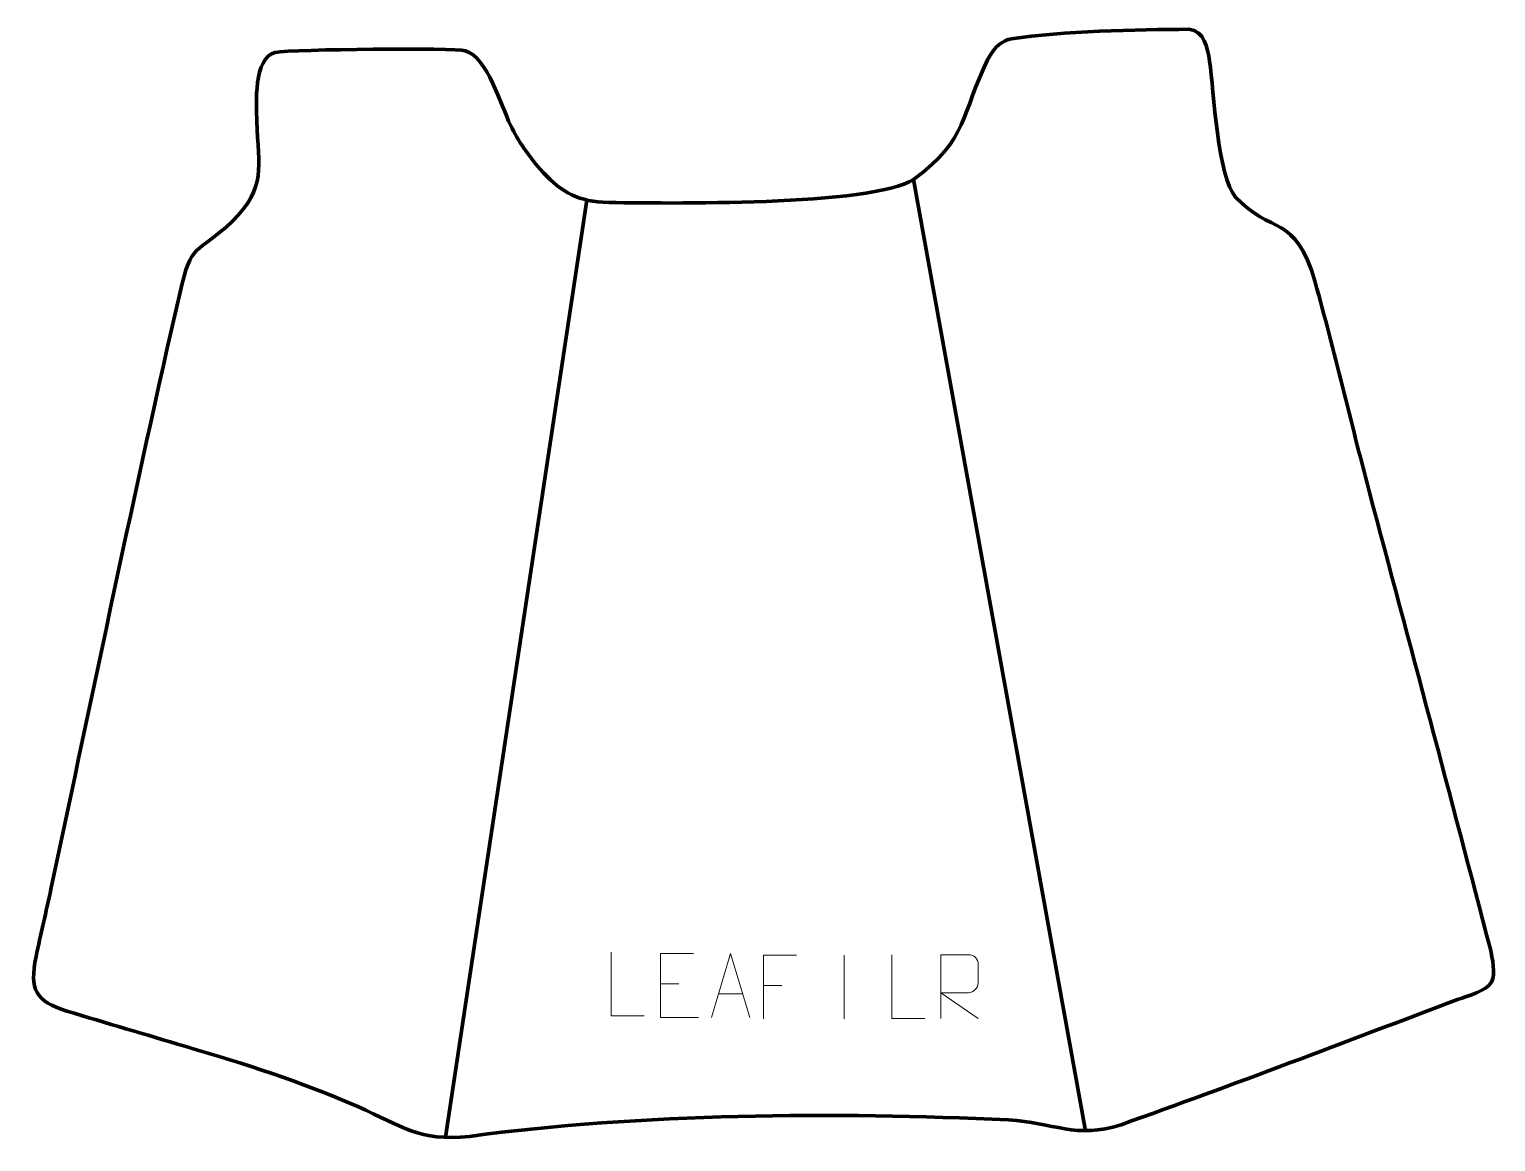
# Model space of a CAD drawing. Header units: millimetres. Extents: x 1044 to 1617, y 263 to 698.
import ezdxf

# ---------------------------------------------------------------- set-up
doc = ezdxf.new("R2010")
doc.units = ezdxf.units.MM
doc.header["$MEASUREMENT"] = 0
doc.layers.add('layer 2', color=7, linetype='Continuous')
doc.layers.add('layer 3', color=7, linetype='Continuous')

msp = doc.modelspace()

# ---------------------------------------------------------------- linework, layer by layer
at = {"layer": 'layer 2', "color": 140, "lineweight": 158}
for points in [[(1389.2918, 639.3977), (1389.2918, 639.3977), (1456.6284, 267.6193), (1456.6284, 267.6193)], [(1261.6546, 631.3354), (1261.6546, 631.3354), (1206.3488, 265.0164), (1206.3488, 265.0164)]]:
    msp.add_open_spline(points, degree=3, dxfattribs=at)
at = {"layer": 'layer 3', "color": 242, "lineweight": 158}
msp.add_open_spline([(1102.6294, 595.2758), (1107.1729, 615.0384), (1108.5538, 609.7182), (1123.0414, 622.8921), (1123.0414, 622.8921), (1136.5363, 636.5885), (1133.2071, 644.0079), (1132.6584, 662.0005), (1132.6584, 662.0005), (1132.4371, 668.6809), (1131.2863, 687.0096), (1139.8464, 689.02), (1139.8464, 689.02), (1147.0272, 690.3117), (1210.0418, 690.8412), (1214.1044, 689.6994), (1214.1044, 689.6994), (1222.7465, 687.2708), (1228.1601, 668.2085), (1231.7914, 660.6011), (1231.7914, 660.6011), (1235.1106, 653.9917), (1238.6014, 649.0814), (1243.3777, 643.4641), (1243.3777, 643.4641), (1250.3019, 635.4576), (1257.2087, 631.0669), (1267.9455, 630.4488), (1267.9455, 630.4488), (1292.1856, 629.9713), (1373.4257, 628.9503), (1389.2918, 639.3977), (1389.2918, 639.3977), (1410.9679, 655.0856), (1407.8215, 665.0325), (1418.3354, 686.139), (1418.3354, 686.139), (1421.4113, 691.845), (1424.06, 693.7137), (1427.6816, 694.3243), (1427.6816, 694.3243), (1447.3021, 697.2952), (1476.6459, 698.0484), (1496.9402, 698.055), (1496.9402, 698.055), (1503.1458, 697.39), (1504.1309, 690.9536), (1505.1117, 685.6339), (1505.1117, 685.6339), (1506.7237, 673.8133), (1508.2322, 640.4867), (1515.265, 632.4384), (1515.265, 632.4384), (1529.0296, 617.647), (1538.5785, 626.3898), (1546.349, 599.224), (1546.349, 599.224), (1553.8603, 572.2957), (1560.27, 544.7), (1567.4703, 517.5733), (1567.4703, 517.5733), (1583.2938, 457.9467), (1599.3685, 398.2087), (1614.8321, 338.5038), (1614.8321, 338.5038), (1615.6209, 335.4582), (1616.9189, 328.469), (1615.4125, 325.8859), (1615.4125, 325.8859), (1613.1565, 322.0173), (1606.1728, 320.4342), (1601.9738, 318.8541), (1601.9738, 318.8541), (1558.2694, 302.3992), (1514.4872, 285.544), (1470.4861, 269.9378), (1470.4861, 269.9378), (1453.0442, 264.169), (1443.9155, 270.8606), (1426.4649, 271.8396), (1426.4649, 271.8396), (1359.1244, 274.9511), (1282.4403, 274.4526), (1215.8283, 265.3767), (1215.8283, 265.3767), (1195.9128, 263.3207), (1189.5111, 269.4244), (1172.1177, 277.027), (1172.1177, 277.027), (1148.5091, 287.3031), (1129.0995, 293.3522), (1104.5721, 300.6209), (1104.5721, 300.6209), (1089.2268, 305.1686), (1073.7057, 309.6955), (1058.4126, 314.3687), (1058.4126, 314.3687), (1046.0267, 318.1536), (1043.7223, 322.6902), (1046.3575, 335.6251), (1046.3575, 335.6251), (1048.1204, 344.2784), (1050.3173, 353.2821), (1052.1773, 362.0135), (1052.1773, 362.0135), (1068.7529, 439.8246), (1084.8161, 517.7332), (1102.6294, 595.2758)], degree=3, knots=[0, 0, 0, 0, 0.03571429, 0.03571429, 0.03571429, 0.03571429, 0.07142857, 0.07142857, 0.07142857, 0.07142857, 0.10714286, 0.10714286, 0.10714286, 0.10714286, 0.14285714, 0.14285714, 0.14285714, 0.14285714, 0.17857143, 0.17857143, 0.17857143, 0.17857143, 0.21428571, 0.21428571, 0.21428571, 0.21428571, 0.25, 0.25, 0.25, 0.25, 0.28571429, 0.28571429, 0.28571429, 0.28571429, 0.32142857, 0.32142857, 0.32142857, 0.32142857, 0.35714286, 0.35714286, 0.35714286, 0.35714286, 0.39285714, 0.39285714, 0.39285714, 0.39285714, 0.42857143, 0.42857143, 0.42857143, 0.42857143, 0.46428571, 0.46428571, 0.46428571, 0.46428571, 0.5, 0.5, 0.5, 0.5, 0.53571429, 0.53571429, 0.53571429, 0.53571429, 0.57142857, 0.57142857, 0.57142857, 0.57142857, 0.60714286, 0.60714286, 0.60714286, 0.60714286, 0.64285714, 0.64285714, 0.64285714, 0.64285714, 0.67857143, 0.67857143, 0.67857143, 0.67857143, 0.71428571, 0.71428571, 0.71428571, 0.71428571, 0.75, 0.75, 0.75, 0.75, 0.78571429, 0.78571429, 0.78571429, 0.78571429, 0.82142857, 0.82142857, 0.82142857, 0.82142857, 0.85714286, 0.85714286, 0.85714286, 0.85714286, 0.89285714, 0.89285714, 0.89285714, 0.89285714, 0.92857143, 0.92857143, 0.92857143, 0.92857143, 1, 1, 1, 1], dxfattribs=at)
at = {"layer": 'layer 3', "color": 250, "lineweight": 9}
for points, knots in [([(1284.1209, 312.4896), (1284.1209, 312.4896), (1271.1718, 312.4896), (1271.1718, 312.4896), (1271.1718, 312.4896), (1271.1718, 312.4896), (1271.1718, 337.4432), (1271.1718, 337.4432)], [0, 0, 0, 0, 0.33333333, 0.33333333, 0.33333333, 0.33333333, 1, 1, 1, 1]), ([(1303.3521, 336.8461), (1303.3521, 336.8461), (1290.4782, 336.8461), (1290.4782, 336.8461), (1290.4782, 336.8461), (1290.4782, 336.8461), (1290.4782, 311.8925), (1290.4782, 311.8925), (1290.4782, 311.8925), (1290.4782, 311.8925), (1305.344, 311.8925), (1305.344, 311.8925)], [0, 0, 0, 0, 0.25, 0.25, 0.25, 0.25, 0.5, 0.5, 0.5, 0.5, 1, 1, 1, 1]), ([(1310.4406, 311.8926), (1310.4406, 311.8926), (1317.8116, 336.8461), (1317.8116, 336.8461), (1317.8116, 336.8461), (1317.8116, 336.8461), (1325.3815, 311.8926), (1325.3815, 311.8926)], [0, 0, 0, 0, 0.33333333, 0.33333333, 0.33333333, 0.33333333, 1, 1, 1, 1]), ([(1343.6169, 336.249), (1343.6169, 336.249), (1330.7429, 336.249), (1330.7429, 336.249), (1330.7429, 336.249), (1330.7429, 336.249), (1330.7429, 311.2954), (1330.7429, 311.2954)], [0, 0, 0, 0, 0.33333333, 0.33333333, 0.33333333, 0.33333333, 1, 1, 1, 1]), ([(1393.7751, 311.4312), (1393.7751, 311.4312), (1380.826, 311.4312), (1380.826, 311.4312), (1380.826, 311.4312), (1380.826, 311.4312), (1380.826, 336.3848), (1380.826, 336.3848)], [0, 0, 0, 0, 0.33333333, 0.33333333, 0.33333333, 0.33333333, 1, 1, 1, 1]), ([(1399.9685, 311.4313), (1399.9685, 311.4313), (1399.9685, 336.3848), (1399.9685, 336.3848), (1399.9685, 336.3848), (1403.5633, 336.3848), (1407.1588, 336.3848), (1410.754, 336.3848), (1410.754, 336.3848), (1413.0793, 336.3471), (1414.6366, 334.8571), (1414.6325, 332.4907), (1414.6325, 332.4907), (1414.6321, 330.4552), (1414.6321, 327.3958), (1414.6325, 325.3598), (1414.6325, 325.3598), (1414.626, 323.4843), (1412.8137, 321.5425), (1410.8042, 321.5234), (1410.8042, 321.5234), (1410.8042, 321.5234), (1399.9685, 321.5234), (1399.9685, 321.5234), (1399.9685, 321.5234), (1399.9685, 321.5234), (1414.6232, 311.4313), (1414.6232, 311.4313)], [0, 0, 0, 0, 0.125, 0.125, 0.125, 0.125, 0.25, 0.25, 0.25, 0.25, 0.375, 0.375, 0.375, 0.375, 0.5, 0.5, 0.5, 0.5, 0.625, 0.625, 0.625, 0.625, 0.75, 0.75, 0.75, 0.75, 1, 1, 1, 1])]:
    msp.add_open_spline(points, degree=3, knots=knots, dxfattribs=at)
for points in [[(1362.1799, 336.2593), (1362.1799, 336.2593), (1362.1799, 311.2852), (1362.1799, 311.2852)], [(1290.4782, 324.9664), (1290.4782, 324.9664), (1297.6463, 324.9664), (1297.6463, 324.9664)], [(1313.1632, 321.142), (1313.1632, 321.142), (1322.6589, 321.142), (1322.6589, 321.142)], [(1330.7429, 324.3693), (1330.7429, 324.3693), (1337.911, 324.3693), (1337.911, 324.3693)]]:
    msp.add_open_spline(points, degree=3, dxfattribs=at)

doc.saveas('drawing.dxf')
